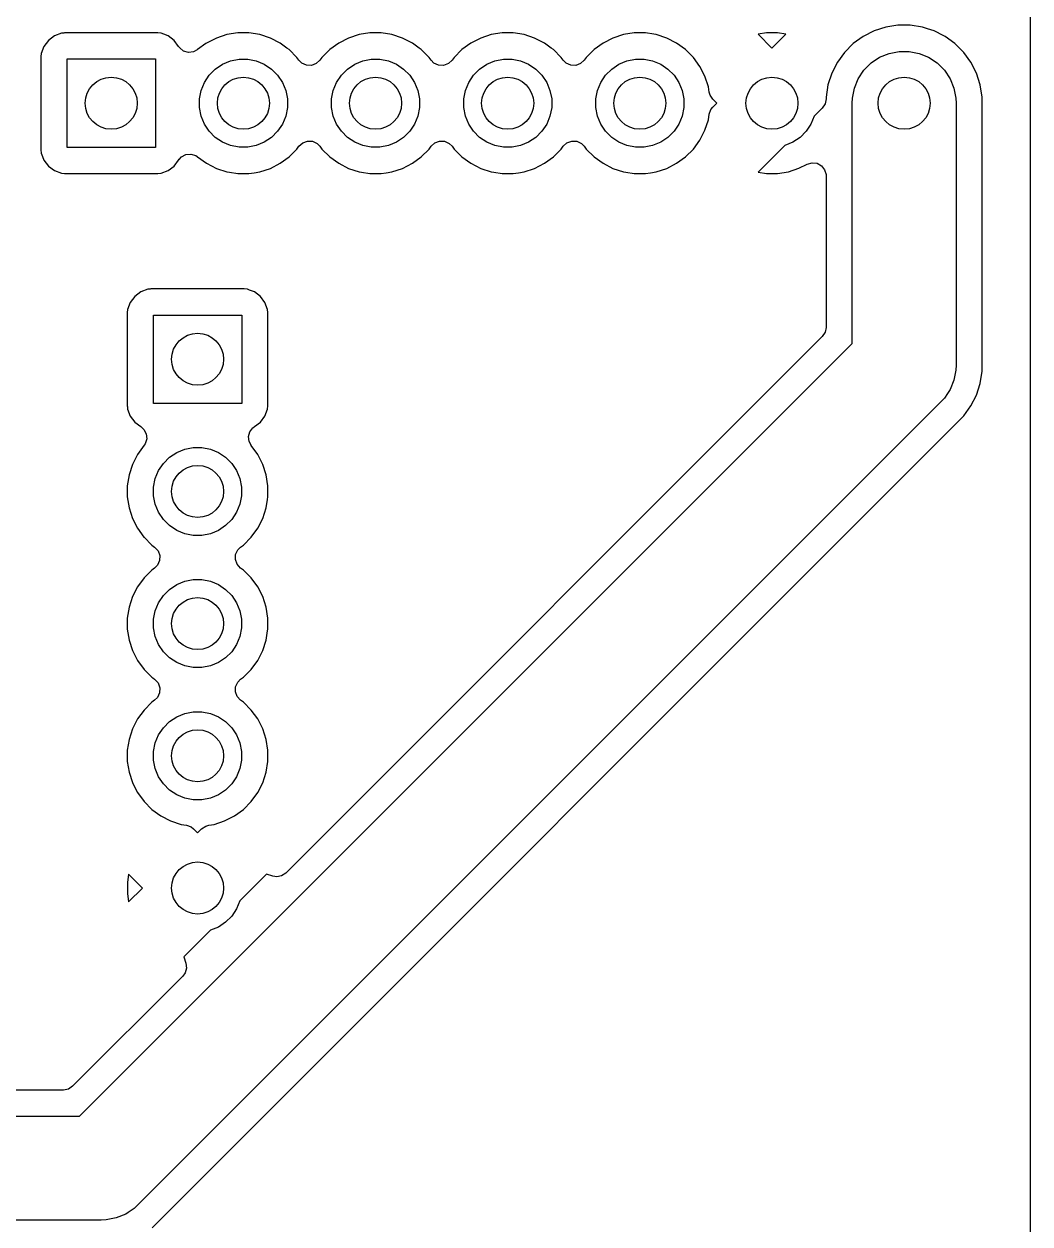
# Model space of a CAD drawing. Header units: millimetres. Extents: x 112.5 to 178.5, y -147 to -65.5.
# Drawn here: x 159.16 to 178.5, y -135.04 to -111.98 of the extents above; entities that cross this region are included whole.
import ezdxf

# ---------------------------------------------------------------- set-up
doc = ezdxf.new("R2010")
doc.units = ezdxf.units.MM
doc.layers.add('B.Cu', color=153, linetype='CONTINUOUS', true_color=0x4d7fc4)

msp = doc.modelspace()

# ---------------------------------------------------------------- linework, layer by layer
at = {"layer": 'B.Cu', "linetype": 'CONTINUOUS'}
for p, q in [((178.4995, -65.7495), (178.4995, -146.7505)), ((175.728635, -112.036446), (175.504012, -112.10943)), ((175.961896, -111.999501), (175.728635, -112.036446)), ((175.961905, -111.9995), (175.961896, -111.999501)), ((175.961908, -111.9995), (175.961905, -111.9995)), ((176.198092, -111.9995), (175.961908, -111.9995)), ((176.198094, -111.9995), (176.198092, -111.9995)), ((176.198103, -111.999501), (176.198094, -111.9995)), ((176.431364, -112.036446), (176.198103, -111.999501)), ((176.431366, -112.036446), (176.431364, -112.036446)), ((176.431368, -112.036447), (176.431366, -112.036446)), ((176.531079, -112.068845), (176.431368, -112.036447)), ((159.632453, -112.292455), (159.546204, -112.407669)), ((159.632455, -112.292453), (159.632453, -112.292455)), ((159.74767, -112.206203), (159.632455, -112.292453)), ((159.882515, -112.155909), (159.74767, -112.206203)), ((159.882519, -112.155908), (159.882515, -112.155909)), ((159.929314, -112.150878), (159.882519, -112.155908)), ((159.942128, -112.149501), (159.929314, -112.150878)), ((159.94213, -112.1495), (159.942128, -112.149501)), ((159.942134, -112.1495), (159.94213, -112.1495)), ((161.737873, -112.1495), (159.942134, -112.1495)), ((161.797481, -112.155908), (161.737873, -112.1495)), ((161.848757, -112.175033), (161.797481, -112.155908)), ((161.932331, -112.206204), (161.848757, -112.175033)), ((162.047546, -112.292454), (161.932331, -112.206204)), ((162.133796, -112.407669), (162.047546, -112.292454)), ((162.861592, -112.248441), (162.672182, -112.34495)), ((163.063759, -112.182753), (162.861592, -112.248441)), ((163.273703, -112.1495), (163.063759, -112.182753)), ((163.273713, -112.1495), (163.273703, -112.1495)), ((163.486287, -112.1495), (163.273713, -112.1495)), ((163.486296, -112.1495), (163.486287, -112.1495)), ((163.69624, -112.182753), (163.486296, -112.1495)), ((163.898407, -112.248441), (163.69624, -112.182753)), ((163.898409, -112.248442), (163.898407, -112.248441)), ((163.898412, -112.248443), (163.898409, -112.248442)), ((164.087816, -112.344949), (163.898412, -112.248443)), ((165.401592, -112.248441), (165.212182, -112.34495)), ((165.603759, -112.182753), (165.401592, -112.248441)), ((165.813703, -112.1495), (165.603759, -112.182753)), ((165.813713, -112.1495), (165.813703, -112.1495)), ((166.026287, -112.1495), (165.813713, -112.1495)), ((166.026296, -112.1495), (166.026287, -112.1495)), ((166.23624, -112.182753), (166.026296, -112.1495)), ((166.438407, -112.248441), (166.23624, -112.182753)), ((166.438409, -112.248442), (166.438407, -112.248441)), ((166.438412, -112.248443), (166.438409, -112.248442)), ((166.627816, -112.344949), (166.438412, -112.248443)), ((167.941592, -112.248441), (167.752182, -112.34495)), ((168.143759, -112.182753), (167.941592, -112.248441)), ((168.353703, -112.1495), (168.143759, -112.182753)), ((168.353713, -112.1495), (168.353703, -112.1495)), ((168.566287, -112.1495), (168.353713, -112.1495)), ((168.566296, -112.1495), (168.566287, -112.1495)), ((168.77624, -112.182753), (168.566296, -112.1495)), ((168.978407, -112.248441), (168.77624, -112.182753)), ((168.978409, -112.248442), (168.978407, -112.248441)), ((168.978412, -112.248443), (168.978409, -112.248442)), ((169.167816, -112.344949), (168.978412, -112.248443)), ((170.481592, -112.248441), (170.292182, -112.34495)), ((170.683759, -112.182753), (170.481592, -112.248441)), ((170.893703, -112.1495), (170.683759, -112.182753)), ((170.893713, -112.1495), (170.893703, -112.1495)), ((171.106287, -112.1495), (170.893713, -112.1495)), ((171.106296, -112.1495), (171.106287, -112.1495)), ((171.2675, -112.175033), (171.106296, -112.1495)), ((171.31624, -112.182753), (171.2675, -112.175033)), ((171.518407, -112.248441), (171.31624, -112.182753)), ((171.518409, -112.248442), (171.518407, -112.248441)), ((171.518412, -112.248443), (171.518409, -112.248442)), ((171.707816, -112.344949), (171.518412, -112.248443)), ((173.433741, -112.150001), (173.275694, -112.175033)), ((173.275694, -112.175033), (173.54, -112.439339)), ((173.433757, -112.15), (173.433741, -112.150001)), ((173.646243, -112.15), (173.433757, -112.15)), ((173.54, -112.439339), (173.804305, -112.175034)), ((173.646255, -112.150001), (173.646243, -112.15)), ((173.804304, -112.175033), (173.646255, -112.150001)), ((173.804305, -112.175034), (173.804304, -112.175033)), ((175.293562, -112.216659), (175.102495, -112.355478)), ((175.504012, -112.10943), (175.293562, -112.216659)), ((176.655987, -112.10943), (176.531079, -112.068845)), ((176.655989, -112.109431), (176.655987, -112.10943)), ((176.655992, -112.109432), (176.655989, -112.109431)), ((176.845916, -112.206203), (176.655992, -112.109432)), ((176.866437, -112.216659), (176.845916, -112.206203)), ((177.057504, -112.355478), (176.866437, -112.216659)), ((159.546204, -112.407669), (159.495908, -112.542518)), ((162.133796, -112.40767), (162.133796, -112.407669)), ((162.144469, -112.421927), (162.133796, -112.40767)), ((162.14516, -112.421409), (162.144469, -112.421927)), ((162.155581, -112.436543), (162.14516, -112.421409)), ((162.231835, -112.496746), (162.155581, -112.436543)), ((162.325324, -112.523184), (162.231835, -112.496746)), ((162.421814, -112.511834), (162.325324, -112.523184)), ((162.49063, -112.473359), (162.421814, -112.511834)), ((162.492293, -112.475647), (162.49063, -112.473359)), ((162.500206, -112.469897), (162.492293, -112.475647)), ((162.500208, -112.469896), (162.500206, -112.469897)), ((162.657685, -112.355483), (162.500208, -112.469896)), ((162.672182, -112.34495), (162.657685, -112.355483)), ((164.217734, -112.439339), (164.087816, -112.344949)), ((164.259793, -112.469897), (164.217734, -112.439339)), ((164.410103, -112.620207), (164.259793, -112.469897)), ((165.040206, -112.469897), (164.889896, -112.620207)), ((165.212182, -112.34495), (165.040206, -112.469897)), ((166.757734, -112.439339), (166.627816, -112.344949)), ((166.799793, -112.469897), (166.757734, -112.439339)), ((166.950103, -112.620207), (166.799793, -112.469897)), ((167.580206, -112.469897), (167.429896, -112.620207)), ((167.752182, -112.34495), (167.580206, -112.469897)), ((169.297734, -112.439339), (169.167816, -112.344949)), ((169.339793, -112.469897), (169.297734, -112.439339)), ((169.490103, -112.620207), (169.339793, -112.469897)), ((170.120206, -112.469897), (169.969896, -112.620207)), ((170.292182, -112.34495), (170.120206, -112.469897)), ((171.879792, -112.469896), (171.707816, -112.344949)), ((172.030104, -112.620208), (171.879792, -112.469896)), ((174.935478, -112.522495), (174.796659, -112.713562)), ((175.102495, -112.355478), (174.935478, -112.522495)), ((175.789715, -112.54306), (175.981983, -112.504815)), ((175.981983, -112.504815), (176.178017, -112.504815)), ((176.178017, -112.504815), (176.370285, -112.54306)), ((177.057506, -112.35548), (177.057504, -112.355478)), ((177.05751, -112.355483), (177.057506, -112.35548)), ((177.224517, -112.52249), (177.05751, -112.355483)), ((177.224519, -112.522493), (177.224517, -112.52249)), ((177.224521, -112.522495), (177.224519, -112.522493)), ((177.36334, -112.713562), (177.224521, -112.522495)), ((159.495908, -112.542518), (159.4895, -112.602123)), ((159.4895, -112.602123), (159.4895, -114.397865)), ((159.99, -114.35), (159.99, -112.65)), ((159.99, -112.65), (161.69, -112.65)), ((161.69, -112.65), (161.69, -114.35)), ((162.840766, -112.842941), (162.979313, -112.750367)), ((162.979313, -112.750367), (163.133258, -112.686601)), ((163.133258, -112.686601), (163.296685, -112.654093)), ((163.296685, -112.654093), (163.463315, -112.654093)), ((163.463315, -112.654093), (163.626742, -112.686601)), ((163.626742, -112.686601), (163.780687, -112.750367)), ((163.780687, -112.750367), (163.919234, -112.842941)), ((164.448555, -112.673131), (164.410103, -112.620207)), ((164.503641, -112.728217), (164.448555, -112.673131)), ((164.591871, -112.768892), (164.503641, -112.728217)), ((164.780101, -112.73908), (164.688951, -112.772707)), ((164.851445, -112.673131), (164.780101, -112.73908)), ((164.889896, -112.620207), (164.851445, -112.673131)), ((165.380766, -112.842941), (165.519313, -112.750367)), ((165.519313, -112.750367), (165.673258, -112.686601)), ((165.673258, -112.686601), (165.836685, -112.654093)), ((165.836685, -112.654093), (166.003315, -112.654093)), ((166.003315, -112.654093), (166.166742, -112.686601)), ((166.166742, -112.686601), (166.320687, -112.750367)), ((166.320687, -112.750367), (166.459234, -112.842941)), ((166.988555, -112.673131), (166.950103, -112.620207)), ((167.043641, -112.728217), (166.988555, -112.673131)), ((167.131871, -112.768892), (167.043641, -112.728217)), ((167.320101, -112.73908), (167.228951, -112.772707)), ((167.391445, -112.673131), (167.320101, -112.73908)), ((167.429896, -112.620207), (167.391445, -112.673131)), ((167.920766, -112.842941), (168.059313, -112.750367)), ((168.059313, -112.750367), (168.213258, -112.686601)), ((168.213258, -112.686601), (168.376685, -112.654093)), ((168.376685, -112.654093), (168.543315, -112.654093)), ((168.543315, -112.654093), (168.706742, -112.686601)), ((168.706742, -112.686601), (168.860687, -112.750367)), ((168.860687, -112.750367), (168.999234, -112.842941)), ((169.528555, -112.673131), (169.490103, -112.620207)), ((169.583641, -112.728217), (169.528555, -112.673131)), ((169.671871, -112.768892), (169.583641, -112.728217)), ((169.860101, -112.73908), (169.768951, -112.772707)), ((169.931445, -112.673131), (169.860101, -112.73908)), ((169.969896, -112.620207), (169.931445, -112.673131)), ((170.460766, -112.842941), (170.599313, -112.750367)), ((170.599313, -112.750367), (170.753258, -112.686601)), ((170.753258, -112.686601), (170.916685, -112.654093)), ((170.916685, -112.654093), (171.083315, -112.654093)), ((171.083315, -112.654093), (171.246742, -112.686601)), ((171.246742, -112.686601), (171.400687, -112.750367)), ((171.400687, -112.750367), (171.539234, -112.842941)), ((172.155051, -112.792184), (172.030104, -112.620208)), ((174.796659, -112.713562), (174.68943, -112.924012)), ((175.30699, -112.865607), (175.445607, -112.72699)), ((175.445607, -112.72699), (175.608603, -112.618079)), ((175.608603, -112.618079), (175.789715, -112.54306)), ((176.370285, -112.54306), (176.551397, -112.618079)), ((176.551397, -112.618079), (176.714393, -112.72699)), ((176.714393, -112.72699), (176.85301, -112.865607)), ((177.363341, -112.713564), (177.36334, -112.713562)), ((177.363343, -112.713567), (177.363341, -112.713564)), ((177.470568, -112.924008), (177.363343, -112.713567)), ((162.630367, -113.099313), (162.722941, -112.960766)), ((162.722941, -112.960766), (162.840766, -112.842941)), ((163.919234, -112.842941), (164.037059, -112.960766)), ((164.037059, -112.960766), (164.129633, -113.099313)), ((164.688951, -112.772707), (164.591871, -112.768892)), ((165.170367, -113.099313), (165.262941, -112.960766)), ((165.262941, -112.960766), (165.380766, -112.842941)), ((166.459234, -112.842941), (166.577059, -112.960766)), ((166.577059, -112.960766), (166.669633, -113.099313)), ((167.228951, -112.772707), (167.131871, -112.768892)), ((167.710367, -113.099313), (167.802941, -112.960766)), ((167.802941, -112.960766), (167.920766, -112.842941)), ((168.999234, -112.842941), (169.117059, -112.960766)), ((169.117059, -112.960766), (169.209633, -113.099313)), ((169.768951, -112.772707), (169.671871, -112.768892)), ((170.250367, -113.099313), (170.342941, -112.960766)), ((170.342941, -112.960766), (170.460766, -112.842941)), ((171.539234, -112.842941), (171.657059, -112.960766)), ((171.657059, -112.960766), (171.749633, -113.099313)), ((172.251557, -112.981588), (172.155051, -112.792184)), ((172.317246, -113.183757), (172.251557, -112.981588)), ((174.68943, -112.924012), (174.616446, -113.148635)), ((175.198079, -113.028603), (175.30699, -112.865607)), ((176.85301, -112.865607), (176.961921, -113.028603)), ((177.543553, -113.148632), (177.470568, -112.924008)), ((162.566601, -113.253258), (162.630367, -113.099313)), ((164.129633, -113.099313), (164.193399, -113.253258)), ((165.106601, -113.253258), (165.170367, -113.099313)), ((166.669633, -113.099313), (166.733399, -113.253258)), ((167.646601, -113.253258), (167.710367, -113.099313)), ((169.209633, -113.099313), (169.273399, -113.253258)), ((170.186601, -113.253258), (170.250367, -113.099313)), ((171.749633, -113.099313), (171.813399, -113.253258)), ((172.3336, -113.287014), (172.317246, -113.183757)), ((174.616446, -113.148635), (174.579501, -113.381896)), ((175.084815, -113.401983), (175.12306, -113.209715)), ((175.12306, -113.209715), (175.198079, -113.028603)), ((176.961921, -113.028603), (177.03694, -113.209715)), ((177.03694, -113.209715), (177.075185, -113.401983)), ((177.5805, -113.381908), (177.543553, -113.148632)), ((162.534093, -113.416685), (162.566601, -113.253258)), ((162.534093, -113.583315), (162.534093, -113.416685)), ((164.193399, -113.253258), (164.225907, -113.416685)), ((164.225907, -113.416685), (164.225907, -113.583315)), ((165.074093, -113.416685), (165.106601, -113.253258)), ((165.074093, -113.583315), (165.074093, -113.416685)), ((166.733399, -113.253258), (166.765907, -113.416685)), ((166.765907, -113.416685), (166.765907, -113.583315)), ((167.614093, -113.416685), (167.646601, -113.253258)), ((167.614093, -113.583315), (167.614093, -113.416685)), ((169.273399, -113.253258), (169.305907, -113.416685)), ((169.305907, -113.416685), (169.305907, -113.583315)), ((170.154093, -113.416685), (170.186601, -113.253258)), ((170.154093, -113.583315), (170.154093, -113.416685)), ((171.813399, -113.253258), (171.845907, -113.416685)), ((171.845907, -113.416685), (171.845907, -113.583315)), ((172.349486, -113.343341), (172.3336, -113.287014)), ((172.403462, -113.424123), (172.349486, -113.343341)), ((172.413513, -113.434174), (172.403462, -113.424123)), ((172.479339, -113.5), (172.413513, -113.434174)), ((174.5795, -113.41802), (174.560546, -113.513308)), ((174.579501, -113.381896), (174.5795, -113.381912)), ((174.5795, -113.381912), (174.5795, -113.41802)), ((175.08, -113.5), (175.084815, -113.401983)), ((177.075185, -113.401983), (177.08, -113.5)), ((177.5805, -116.881908), (177.5805, -113.381908)), ((162.566601, -113.746742), (162.534093, -113.583315)), ((164.225907, -113.583315), (164.193399, -113.746742)), ((165.106601, -113.746742), (165.074093, -113.583315)), ((166.765907, -113.583315), (166.733399, -113.746742)), ((167.646601, -113.746742), (167.614093, -113.583315)), ((169.305907, -113.583315), (169.273399, -113.746742)), ((170.186601, -113.746742), (170.154093, -113.583315)), ((171.845907, -113.583315), (171.813399, -113.746742)), ((172.3336, -113.712988), (172.367225, -113.621843)), ((172.367225, -113.621843), (172.403465, -113.575873)), ((172.403465, -113.575873), (172.479339, -113.5)), ((174.50657, -113.59409), (174.353032, -113.747627)), ((174.560546, -113.513308), (174.50657, -113.59409)), ((175.08, -117), (175.08, -113.5)), ((177.08, -113.5), (177.08, -117)), ((162.630367, -113.900687), (162.566601, -113.746742)), ((162.722941, -114.039234), (162.630367, -113.900687)), ((164.129633, -113.900687), (164.037059, -114.039234)), ((164.193399, -113.746742), (164.129633, -113.900687)), ((165.170367, -113.900687), (165.106601, -113.746742)), ((165.262941, -114.039234), (165.170367, -113.900687)), ((166.669633, -113.900687), (166.577059, -114.039234)), ((166.733399, -113.746742), (166.669633, -113.900687)), ((167.710367, -113.900687), (167.646601, -113.746742)), ((167.802941, -114.039234), (167.710367, -113.900687)), ((169.209633, -113.900687), (169.117059, -114.039234)), ((169.273399, -113.746742), (169.209633, -113.900687)), ((170.250367, -113.900687), (170.186601, -113.746742)), ((170.342941, -114.039234), (170.250367, -113.900687)), ((171.749633, -113.900687), (171.657059, -114.039234)), ((171.813399, -113.746742), (171.749633, -113.900687)), ((172.251557, -114.018412), (172.317246, -113.816243)), ((172.317246, -113.816243), (172.3336, -113.712988)), ((174.289633, -113.900687), (174.197059, -114.039234)), ((174.353032, -113.747627), (174.289633, -113.900687)), ((162.840766, -114.157059), (162.722941, -114.039234)), ((164.037059, -114.039234), (163.919234, -114.157059)), ((165.380766, -114.157059), (165.262941, -114.039234)), ((166.577059, -114.039234), (166.459234, -114.157059)), ((167.920766, -114.157059), (167.802941, -114.039234)), ((169.117059, -114.039234), (168.999234, -114.157059)), ((170.460766, -114.157059), (170.342941, -114.039234)), ((171.657059, -114.039234), (171.539234, -114.157059)), ((172.155051, -114.207816), (172.251557, -114.018412)), ((174.197059, -114.039234), (174.079234, -114.157059)), ((161.69, -114.35), (159.99, -114.35)), ((162.979313, -114.249633), (162.840766, -114.157059)), ((163.133258, -114.313399), (162.979313, -114.249633)), ((163.296685, -114.345907), (163.133258, -114.313399)), ((163.463315, -114.345907), (163.296685, -114.345907)), ((163.626742, -114.313399), (163.463315, -114.345907)), ((163.780687, -114.249633), (163.626742, -114.313399)), ((163.919234, -114.157059), (163.780687, -114.249633)), ((164.410104, -114.379792), (164.448555, -114.326867)), ((164.448555, -114.326867), (164.519897, -114.26092)), ((164.519897, -114.26092), (164.611047, -114.227293)), ((164.611047, -114.227293), (164.708127, -114.231107)), ((164.708127, -114.231107), (164.796358, -114.271781)), ((164.796358, -114.271781), (164.851444, -114.326867)), ((164.851444, -114.326867), (164.889896, -114.379792)), ((165.519313, -114.249633), (165.380766, -114.157059)), ((165.673258, -114.313399), (165.519313, -114.249633)), ((165.836685, -114.345907), (165.673258, -114.313399)), ((166.003315, -114.345907), (165.836685, -114.345907)), ((166.166742, -114.313399), (166.003315, -114.345907)), ((166.320687, -114.249633), (166.166742, -114.313399)), ((166.459234, -114.157059), (166.320687, -114.249633)), ((166.950104, -114.379792), (166.988555, -114.326867)), ((166.988555, -114.326867), (167.059897, -114.26092)), ((167.059897, -114.26092), (167.151047, -114.227293)), ((167.151047, -114.227293), (167.248127, -114.231107)), ((167.248127, -114.231107), (167.336358, -114.271781)), ((167.336358, -114.271781), (167.391444, -114.326867)), ((167.391444, -114.326867), (167.429896, -114.379792)), ((168.059313, -114.249633), (167.920766, -114.157059)), ((168.213258, -114.313399), (168.059313, -114.249633)), ((168.376685, -114.345907), (168.213258, -114.313399)), ((168.543315, -114.345907), (168.376685, -114.345907)), ((168.706742, -114.313399), (168.543315, -114.345907)), ((168.860687, -114.249633), (168.706742, -114.313399)), ((168.999234, -114.157059), (168.860687, -114.249633)), ((169.490104, -114.379792), (169.528555, -114.326867)), ((169.528555, -114.326867), (169.599897, -114.26092)), ((169.599897, -114.26092), (169.691047, -114.227293)), ((169.691047, -114.227293), (169.788127, -114.231107)), ((169.788127, -114.231107), (169.876358, -114.271781)), ((169.876358, -114.271781), (169.931444, -114.326867)), ((169.931444, -114.326867), (169.969896, -114.379792)), ((170.599313, -114.249633), (170.460766, -114.157059)), ((170.753258, -114.313399), (170.599313, -114.249633)), ((170.916685, -114.345907), (170.753258, -114.313399)), ((171.083315, -114.345907), (170.916685, -114.345907)), ((171.246742, -114.313399), (171.083315, -114.345907)), ((171.400687, -114.249633), (171.246742, -114.313399)), ((171.539234, -114.157059), (171.400687, -114.249633)), ((172.030104, -114.379792), (172.155051, -114.207816)), ((173.787626, -114.313032), (173.275694, -114.824965)), ((173.940687, -114.249633), (173.787626, -114.313032)), ((174.079234, -114.157059), (173.940687, -114.249633)), ((159.4895, -114.397865), (159.489501, -114.397869)), ((159.489501, -114.397869), (159.495908, -114.45748)), ((159.495908, -114.45748), (159.495909, -114.457484)), ((159.495909, -114.457484), (159.52085, -114.524353)), ((159.52085, -114.524353), (159.546204, -114.592331)), ((159.546204, -114.592331), (159.632454, -114.707546)), ((162.047546, -114.707546), (162.133796, -114.592331)), ((162.133796, -114.592329), (162.144469, -114.578073)), ((162.133796, -114.592331), (162.133796, -114.592329)), ((162.144469, -114.578073), (162.147616, -114.580429)), ((162.147616, -114.580429), (162.188789, -114.531159)), ((162.188789, -114.531159), (162.274875, -114.486123)), ((162.274875, -114.486123), (162.371643, -114.477458)), ((162.371643, -114.477458), (162.46436, -114.506485)), ((162.46436, -114.506485), (162.491626, -114.52527)), ((162.491626, -114.52527), (162.492293, -114.524353)), ((162.492293, -114.524353), (162.500206, -114.530102)), ((162.500206, -114.530102), (162.500208, -114.530104)), ((162.500208, -114.530104), (162.672184, -114.655051)), ((164.087816, -114.655051), (164.259792, -114.530104)), ((164.259792, -114.530104), (164.410104, -114.379792)), ((164.889896, -114.379792), (165.040208, -114.530104)), ((165.040208, -114.530104), (165.212184, -114.655051)), ((166.627816, -114.655051), (166.799792, -114.530104)), ((166.799792, -114.530104), (166.950104, -114.379792)), ((167.429896, -114.379792), (167.580208, -114.530104)), ((167.580208, -114.530104), (167.752184, -114.655051)), ((169.167816, -114.655051), (169.339792, -114.530104)), ((169.339792, -114.530104), (169.490104, -114.379792)), ((169.969896, -114.379792), (170.120208, -114.530104)), ((170.120208, -114.530104), (170.292184, -114.655051)), ((171.707816, -114.655051), (171.879792, -114.530104)), ((171.879792, -114.530104), (172.030104, -114.379792)), ((159.632454, -114.707546), (159.747669, -114.793796)), ((159.747669, -114.793796), (159.882517, -114.844091)), ((161.797483, -114.844091), (161.932331, -114.793796)), ((161.932331, -114.793796), (162.047546, -114.707546)), ((162.672184, -114.655051), (162.861588, -114.751557)), ((162.861588, -114.751557), (163.063757, -114.817246)), ((163.063757, -114.817246), (163.112493, -114.824965)), ((163.112493, -114.824965), (163.273703, -114.850499)), ((163.585476, -114.834789), (163.696243, -114.817246)), ((163.696243, -114.817246), (163.898412, -114.751557)), ((163.898412, -114.751557), (164.087816, -114.655051)), ((165.212184, -114.655051), (165.401588, -114.751557)), ((165.401588, -114.751557), (165.603757, -114.817246)), ((165.603757, -114.817246), (165.652493, -114.824965)), ((165.652493, -114.824965), (165.813703, -114.850499)), ((166.125476, -114.834789), (166.236243, -114.817246)), ((166.236243, -114.817246), (166.438412, -114.751557)), ((166.438412, -114.751557), (166.627816, -114.655051)), ((167.752184, -114.655051), (167.941588, -114.751557)), ((167.941588, -114.751557), (168.143757, -114.817246)), ((168.143757, -114.817246), (168.192493, -114.824965)), ((168.192493, -114.824965), (168.353703, -114.850499)), ((168.665476, -114.834789), (168.776243, -114.817246)), ((168.776243, -114.817246), (168.978412, -114.751557)), ((168.978412, -114.751557), (169.167816, -114.655051)), ((170.292184, -114.655051), (170.481588, -114.751557)), ((170.481588, -114.751557), (170.683757, -114.817246)), ((170.683757, -114.817246), (170.732493, -114.824965)), ((170.732493, -114.824965), (170.893703, -114.850499)), ((171.205476, -114.834789), (171.316243, -114.817246)), ((171.316243, -114.817246), (171.518412, -114.751557)), ((171.518412, -114.751557), (171.707816, -114.655051)), ((173.275694, -114.824965), (173.433745, -114.849999)), ((173.646256, -114.849999), (173.856123, -114.816758)), ((173.856123, -114.816758), (174.058215, -114.751095)), ((174.058215, -114.751095), (174.058224, -114.751091)), ((174.058224, -114.751091), (174.217456, -114.669959)), ((174.217456, -114.669959), (174.310963, -114.643587)), ((174.310963, -114.643587), (174.407444, -114.655006)), ((174.407444, -114.655006), (174.492212, -114.702477)), ((174.492212, -114.702477), (174.55236, -114.778775)), ((174.55236, -114.778775), (174.578732, -114.872282)), ((159.882517, -114.844091), (159.942127, -114.8505)), ((159.942127, -114.8505), (161.737872, -114.850499)), ((161.737872, -114.850499), (161.797483, -114.844091)), ((163.273703, -114.850499), (163.27371, -114.850499)), ((163.27371, -114.850499), (163.273713, -114.8505)), ((163.273713, -114.8505), (163.273716, -114.8505)), ((163.273716, -114.8505), (163.486284, -114.8505)), ((163.486284, -114.8505), (163.486287, -114.8505)), ((163.486287, -114.8505), (163.48629, -114.850499)), ((163.48629, -114.850499), (163.486296, -114.850499)), ((163.486296, -114.850499), (163.585476, -114.834789)), ((165.813703, -114.850499), (165.81371, -114.850499)), ((165.81371, -114.850499), (165.813713, -114.8505)), ((165.813713, -114.8505), (165.813716, -114.8505)), ((165.813716, -114.8505), (166.026284, -114.8505)), ((166.026284, -114.8505), (166.026287, -114.8505)), ((166.026287, -114.8505), (166.02629, -114.850499)), ((166.02629, -114.850499), (166.026296, -114.850499)), ((166.026296, -114.850499), (166.125476, -114.834789)), ((168.353703, -114.850499), (168.35371, -114.850499)), ((168.35371, -114.850499), (168.353713, -114.8505)), ((168.353713, -114.8505), (168.353716, -114.8505)), ((168.353716, -114.8505), (168.566284, -114.8505)), ((168.566284, -114.8505), (168.566287, -114.8505)), ((168.566287, -114.8505), (168.56629, -114.850499)), ((168.56629, -114.850499), (168.566296, -114.850499)), ((168.566296, -114.850499), (168.665476, -114.834789)), ((170.893703, -114.850499), (170.89371, -114.850499)), ((170.89371, -114.850499), (170.893713, -114.8505)), ((170.893713, -114.8505), (170.893716, -114.8505)), ((170.893716, -114.8505), (171.106284, -114.8505)), ((171.106284, -114.8505), (171.106287, -114.8505)), ((171.106287, -114.8505), (171.10629, -114.850499)), ((171.10629, -114.850499), (171.106296, -114.850499)), ((171.106296, -114.850499), (171.205476, -114.834789)), ((173.433745, -114.849999), (173.433756, -114.85)), ((173.433756, -114.85), (173.646244, -114.85)), ((173.646244, -114.85), (173.646256, -114.849999)), ((174.578732, -114.872282), (174.5795, -114.891819)), ((174.5795, -114.891819), (174.5795, -117.806603)), ((177.5805, -118.413178), (177.5805, -116.881908)), ((161.40767, -117.126203), (161.292455, -117.212453)), ((161.542515, -117.075909), (161.40767, -117.126203)), ((161.542519, -117.075908), (161.542515, -117.075909)), ((161.589314, -117.070878), (161.542519, -117.075908)), ((161.602128, -117.069501), (161.589314, -117.070878)), ((161.60213, -117.0695), (161.602128, -117.069501)), ((161.602134, -117.0695), (161.60213, -117.0695)), ((163.397873, -117.0695), (161.602134, -117.0695)), ((163.457481, -117.075908), (163.397873, -117.0695)), ((163.495539, -117.090103), (163.457481, -117.075908)), ((163.592331, -117.126204), (163.495539, -117.090103)), ((163.707546, -117.212454), (163.592331, -117.126204)), ((175.08, -118.117056), (175.08, -117)), ((177.08, -117), (177.08, -118.53127)), ((161.206204, -117.327669), (161.155908, -117.462518)), ((161.292453, -117.212455), (161.206204, -117.327669)), ((161.292455, -117.212453), (161.292453, -117.212455)), ((163.793796, -117.327669), (163.707546, -117.212454)), ((163.844091, -117.462517), (163.793796, -117.327669)), ((161.155908, -117.462518), (161.1495, -117.522123)), ((161.1495, -117.522123), (161.1495, -119.317865)), ((161.65, -119.27), (161.65, -117.57)), ((161.65, -117.57), (163.35, -117.57)), ((163.35, -117.57), (163.35, -119.27)), ((163.850499, -117.522128), (163.844091, -117.462517)), ((163.8505, -119.317873), (163.850499, -117.522128)), ((174.5795, -117.806603), (174.560546, -117.901891)), ((174.50657, -117.982673), (164.195958, -128.293284)), ((174.560546, -117.901891), (174.50657, -117.982673)), ((160.233056, -132.964), (175.08, -118.117056)), ((177.5805, -118.649362), (177.5805, -118.413178)), ((177.075185, -118.629287), (177.03694, -118.821555)), ((177.08, -118.53127), (177.075185, -118.629287)), ((177.543553, -118.882638), (177.5805, -118.649362)), ((177.03694, -118.821555), (176.961921, -119.002667)), ((177.470568, -119.107262), (177.543553, -118.882638)), ((176.85301, -119.165664), (176.787107, -119.238377)), ((176.912983, -119.075907), (176.85301, -119.165664)), ((176.961921, -119.002667), (176.912983, -119.075907)), ((177.363343, -119.317704), (177.470568, -119.107262)), ((161.1495, -119.317865), (161.1495, -119.317868)), ((161.1495, -119.317868), (161.149501, -119.317872)), ((161.149501, -119.317872), (161.151567, -119.337093)), ((161.151567, -119.337093), (161.155908, -119.37748)), ((161.155908, -119.37748), (161.155909, -119.377484)), ((161.155909, -119.377484), (161.206203, -119.512329)), ((176.787107, -119.238377), (161.354377, -134.671107)), ((163.35, -119.27), (161.65, -119.27)), ((163.793796, -119.512331), (163.844091, -119.377483)), ((163.844091, -119.377483), (163.8505, -119.317873)), ((177.224517, -119.50878), (177.363343, -119.317704)), ((161.206203, -119.512329), (161.206204, -119.512331)), ((161.206204, -119.512331), (161.292454, -119.627546)), ((161.292454, -119.627546), (161.407669, -119.713796)), ((161.62478, -135.108517), (177.224517, -119.50878)), ((163.592331, -119.713796), (163.707546, -119.627546)), ((163.707546, -119.627546), (163.793796, -119.512331)), ((161.407669, -119.713796), (161.40767, -119.713796)), ((161.40767, -119.713796), (161.421927, -119.724469)), ((161.421927, -119.724469), (161.419572, -119.727614)), ((161.419572, -119.727614), (161.468869, -119.768825)), ((161.468869, -119.768825), (161.513889, -119.854919)), ((161.513889, -119.854919), (161.522536, -119.951689)), ((163.476802, -119.905484), (163.50318, -119.811979)), ((163.50318, -119.811979), (163.563334, -119.735685)), ((163.563334, -119.735685), (163.578597, -119.725169)), ((163.578073, -119.724469), (163.592329, -119.713796)), ((163.578597, -119.725169), (163.578073, -119.724469)), ((163.592329, -119.713796), (163.592331, -119.713796)), ((161.475647, -120.072293), (161.34495, -120.252182)), ((161.493492, -120.044401), (161.474739, -120.071633)), ((161.474739, -120.071633), (161.475647, -120.072293)), ((161.522536, -119.951689), (161.493492, -120.044401)), ((162.253258, -120.146601), (162.416685, -120.114093)), ((162.416685, -120.114093), (162.583315, -120.114093)), ((162.583315, -120.114093), (162.746742, -120.146601)), ((163.488214, -120.001966), (163.476802, -119.905484)), ((163.526655, -120.07062), (163.488214, -120.001966)), ((163.524353, -120.072293), (163.526655, -120.07062)), ((163.530102, -120.080206), (163.524353, -120.072293)), ((163.530104, -120.080208), (163.530102, -120.080206)), ((163.655051, -120.252184), (163.530104, -120.080208)), ((161.34495, -120.252182), (161.248441, -120.441592)), ((161.842941, -120.420766), (161.960766, -120.302941)), ((161.960766, -120.302941), (162.099313, -120.210367)), ((162.099313, -120.210367), (162.253258, -120.146601)), ((162.746742, -120.146601), (162.900687, -120.210367)), ((162.900687, -120.210367), (163.039234, -120.302941)), ((163.039234, -120.302941), (163.157059, -120.420766)), ((163.751557, -120.441588), (163.655051, -120.252184)), ((161.248441, -120.441592), (161.182753, -120.643759)), ((161.686601, -120.713258), (161.750367, -120.559313)), ((161.750367, -120.559313), (161.842941, -120.420766)), ((163.157059, -120.420766), (163.249633, -120.559313)), ((163.249633, -120.559313), (163.313399, -120.713258)), ((163.817246, -120.643757), (163.751557, -120.441588)), ((161.182753, -120.643759), (161.1495, -120.853703)), ((161.654093, -120.876685), (161.686601, -120.713258)), ((163.313399, -120.713258), (163.345907, -120.876685)), ((163.817246, -120.643759), (163.817246, -120.643757)), ((163.850499, -120.853703), (163.817246, -120.643759)), ((161.1495, -120.853703), (161.1495, -121.066296)), ((161.654093, -121.043315), (161.654093, -120.876685)), ((161.686601, -121.206742), (161.654093, -121.043315)), ((163.345907, -121.043315), (163.313399, -121.206742)), ((163.345907, -120.876685), (163.345907, -121.043315)), ((163.8505, -120.853715), (163.850499, -120.853703)), ((163.8505, -121.066284), (163.8505, -120.853715)), ((161.1495, -121.066296), (161.182753, -121.27624)), ((161.182753, -121.27624), (161.248249, -121.477817)), ((161.750367, -121.360687), (161.686601, -121.206742)), ((163.313399, -121.206742), (163.249633, -121.360687)), ((163.751557, -121.478412), (163.817246, -121.276243)), ((163.817246, -121.276243), (163.842459, -121.117056)), ((163.842459, -121.117056), (163.850499, -121.066296)), ((163.850499, -121.066296), (163.8505, -121.066284)), ((161.248249, -121.477817), (161.248443, -121.478412)), ((161.248443, -121.478412), (161.344949, -121.667816)), ((161.842941, -121.499234), (161.750367, -121.360687)), ((161.960766, -121.617059), (161.842941, -121.499234)), ((163.157059, -121.499234), (163.039234, -121.617059)), ((163.249633, -121.360687), (163.157059, -121.499234)), ((163.655051, -121.667816), (163.751557, -121.478412)), ((161.344949, -121.667816), (161.468998, -121.838555)), ((162.099313, -121.709633), (161.960766, -121.617059)), ((162.253258, -121.773399), (162.099313, -121.709633)), ((162.900687, -121.709633), (162.746742, -121.773399)), ((163.039234, -121.617059), (162.900687, -121.709633)), ((163.530104, -121.839792), (163.655051, -121.667816)), ((161.468998, -121.838555), (161.469897, -121.839793)), ((161.469897, -121.839793), (161.620207, -121.990103)), ((162.416685, -121.805907), (162.253258, -121.773399)), ((162.583315, -121.805907), (162.416685, -121.805907)), ((162.746742, -121.773399), (162.583315, -121.805907)), ((163.379792, -121.990104), (163.530104, -121.839792)), ((161.620207, -121.990103), (161.673131, -122.028555)), ((161.673131, -122.028555), (161.73908, -122.099899)), ((161.73908, -122.099899), (161.772707, -122.191049)), ((161.772707, -122.191049), (161.768892, -122.288129)), ((163.227293, -122.268953), (163.231107, -122.171873)), ((163.231107, -122.171873), (163.271781, -122.083642)), ((163.271781, -122.083642), (163.326867, -122.028555)), ((163.326867, -122.028555), (163.379792, -121.990104)), ((161.673131, -122.431445), (161.620207, -122.469896)), ((161.728217, -122.376359), (161.673131, -122.431445)), ((161.768892, -122.288129), (161.728217, -122.376359)), ((163.26092, -122.360103), (163.227293, -122.268953)), ((163.326867, -122.431444), (163.26092, -122.360103)), ((163.379792, -122.469896), (163.326867, -122.431444)), ((161.469897, -122.620206), (161.34495, -122.792182)), ((161.620207, -122.469896), (161.469897, -122.620206)), ((162.253258, -122.686601), (162.416685, -122.654093)), ((162.416685, -122.654093), (162.583315, -122.654093)), ((162.583315, -122.654093), (162.746742, -122.686601)), ((163.530104, -122.620208), (163.379792, -122.469896)), ((163.655051, -122.792184), (163.530104, -122.620208)), ((161.34495, -122.792182), (161.248441, -122.981592)), ((161.842941, -122.960766), (161.960766, -122.842941)), ((161.960766, -122.842941), (162.099313, -122.750367)), ((162.099313, -122.750367), (162.253258, -122.686601)), ((162.746742, -122.686601), (162.900687, -122.750367)), ((162.900687, -122.750367), (163.039234, -122.842941)), ((163.039234, -122.842941), (163.157059, -122.960766)), ((163.751557, -122.981588), (163.655051, -122.792184)), ((161.248441, -122.981592), (161.182753, -123.183759)), ((161.686601, -123.253258), (161.750367, -123.099313)), ((161.750367, -123.099313), (161.842941, -122.960766)), ((163.157059, -122.960766), (163.249633, -123.099313)), ((163.249633, -123.099313), (163.313399, -123.253258)), ((163.817246, -123.183757), (163.751557, -122.981588)), ((161.182753, -123.183759), (161.1495, -123.393703)), ((161.654093, -123.416685), (161.686601, -123.253258)), ((163.313399, -123.253258), (163.345907, -123.416685)), ((163.817246, -123.183759), (163.817246, -123.183757)), ((163.850499, -123.393703), (163.817246, -123.183759)), ((161.1495, -123.393703), (161.1495, -123.606296)), ((161.654093, -123.583315), (161.654093, -123.416685)), ((161.686601, -123.746742), (161.654093, -123.583315)), ((163.345907, -123.583315), (163.313399, -123.746742)), ((163.345907, -123.416685), (163.345907, -123.583315)), ((163.8505, -123.393715), (163.850499, -123.393703)), ((163.8505, -123.606284), (163.8505, -123.393715)), ((161.1495, -123.606296), (161.182753, -123.81624)), ((161.182753, -123.81624), (161.248249, -124.017817)), ((161.750367, -123.900687), (161.686601, -123.746742)), ((163.313399, -123.746742), (163.249633, -123.900687)), ((163.751557, -124.018412), (163.817246, -123.816243)), ((163.817246, -123.816243), (163.844931, -123.64145)), ((163.844931, -123.64145), (163.850499, -123.606296)), ((163.850499, -123.606296), (163.8505, -123.606284)), ((161.248249, -124.017817), (161.248443, -124.018412)), ((161.248443, -124.018412), (161.344949, -124.207816)), ((161.842941, -124.039234), (161.750367, -123.900687)), ((161.960766, -124.157059), (161.842941, -124.039234)), ((163.157059, -124.039234), (163.039234, -124.157059)), ((163.249633, -123.900687), (163.157059, -124.039234)), ((163.655051, -124.207816), (163.751557, -124.018412)), ((161.344949, -124.207816), (161.469896, -124.379792)), ((162.099313, -124.249633), (161.960766, -124.157059)), ((162.253258, -124.313399), (162.099313, -124.249633)), ((162.900687, -124.249633), (162.746742, -124.313399)), ((163.039234, -124.157059), (162.900687, -124.249633)), ((163.530104, -124.379792), (163.655051, -124.207816)), ((161.469896, -124.379792), (161.620208, -124.530104)), ((162.416685, -124.345907), (162.253258, -124.313399)), ((162.583315, -124.345907), (162.416685, -124.345907)), ((162.746742, -124.313399), (162.583315, -124.345907)), ((163.379792, -124.530104), (163.530104, -124.379792)), ((161.620208, -124.530104), (161.637114, -124.542387)), ((161.637114, -124.542387), (161.673131, -124.568555)), ((161.673131, -124.568555), (161.73908, -124.639899)), ((161.73908, -124.639899), (161.772707, -124.731049)), ((161.772707, -124.731049), (161.768892, -124.828129)), ((163.227293, -124.808953), (163.231107, -124.711873)), ((163.231107, -124.711873), (163.271781, -124.623642)), ((163.271781, -124.623642), (163.326867, -124.568555)), ((163.326867, -124.568555), (163.379792, -124.530104)), ((161.673131, -124.971445), (161.620207, -125.009896)), ((161.728217, -124.916359), (161.673131, -124.971445)), ((161.768892, -124.828129), (161.728217, -124.916359)), ((163.26092, -124.900103), (163.227293, -124.808953)), ((163.326867, -124.971444), (163.26092, -124.900103)), ((163.379792, -125.009896), (163.326867, -124.971444)), ((161.469897, -125.160206), (161.34495, -125.332182)), ((161.620207, -125.009896), (161.469897, -125.160206)), ((162.253258, -125.226601), (162.416685, -125.194093)), ((162.416685, -125.194093), (162.583315, -125.194093)), ((162.583315, -125.194093), (162.746742, -125.226601)), ((163.530104, -125.160208), (163.379792, -125.009896)), ((163.655051, -125.332184), (163.530104, -125.160208)), ((161.34495, -125.332182), (161.248441, -125.521592)), ((161.842941, -125.500766), (161.960766, -125.382941)), ((161.960766, -125.382941), (162.099313, -125.290367)), ((162.099313, -125.290367), (162.253258, -125.226601)), ((162.746742, -125.226601), (162.900687, -125.290367)), ((162.900687, -125.290367), (163.039234, -125.382941)), ((163.039234, -125.382941), (163.157059, -125.500766)), ((163.751557, -125.521588), (163.655051, -125.332184)), ((161.248441, -125.521592), (161.182753, -125.723759)), ((161.686601, -125.793258), (161.750367, -125.639313)), ((161.750367, -125.639313), (161.842941, -125.500766)), ((163.157059, -125.500766), (163.249633, -125.639313)), ((163.249633, -125.639313), (163.313399, -125.793258)), ((163.817246, -125.723757), (163.751557, -125.521588)), ((161.182753, -125.723759), (161.1495, -125.933703)), ((161.654093, -125.956685), (161.686601, -125.793258)), ((163.313399, -125.793258), (163.345907, -125.956685)), ((163.817246, -125.723759), (163.817246, -125.723757)), ((163.850499, -125.933703), (163.817246, -125.723759)), ((161.1495, -125.933703), (161.1495, -126.146296)), ((161.654093, -126.123315), (161.654093, -125.956685)), ((161.686601, -126.286742), (161.654093, -126.123315)), ((163.345907, -126.123315), (163.313399, -126.286742)), ((163.345907, -125.956685), (163.345907, -126.123315)), ((163.850499, -125.93371), (163.850499, -125.933703)), ((163.8505, -125.933713), (163.850499, -125.93371)), ((163.8505, -126.146287), (163.8505, -125.933713)), ((161.1495, -126.146296), (161.182753, -126.35624)), ((161.182753, -126.35624), (161.245709, -126.55)), ((161.750367, -126.440687), (161.686601, -126.286742)), ((163.313399, -126.286742), (163.249633, -126.440687)), ((163.751557, -126.558412), (163.817246, -126.356243)), ((163.817246, -126.356243), (163.8505, -126.146287)), ((161.245709, -126.55), (161.248443, -126.558412)), ((161.248443, -126.558412), (161.344949, -126.747816)), ((161.842941, -126.579234), (161.750367, -126.440687)), ((161.960766, -126.697059), (161.842941, -126.579234)), ((163.157059, -126.579234), (163.039234, -126.697059)), ((163.249633, -126.440687), (163.157059, -126.579234)), ((163.655051, -126.747816), (163.751557, -126.558412)), ((161.344949, -126.747816), (161.469896, -126.919792)), ((162.099313, -126.789633), (161.960766, -126.697059)), ((162.253258, -126.853399), (162.099313, -126.789633)), ((162.900687, -126.789633), (162.746742, -126.853399)), ((163.039234, -126.697059), (162.900687, -126.789633)), ((163.530104, -126.919792), (163.655051, -126.747816)), ((161.469896, -126.919792), (161.620208, -127.070104)), ((162.416685, -126.885907), (162.253258, -126.853399)), ((162.583315, -126.885907), (162.416685, -126.885907)), ((162.746742, -126.853399), (162.583315, -126.885907)), ((163.379792, -127.070104), (163.530104, -126.919792)), ((161.620208, -127.070104), (161.792184, -127.195051)), ((161.792184, -127.195051), (161.981588, -127.291557)), ((163.018412, -127.291557), (163.207816, -127.195051)), ((163.207816, -127.195051), (163.379792, -127.070104)), ((161.981588, -127.291557), (162.183757, -127.357246)), ((162.183757, -127.357246), (162.287009, -127.373599)), ((162.287009, -127.373599), (162.378153, -127.407223)), ((162.378153, -127.407223), (162.424123, -127.443462)), ((162.424123, -127.443462), (162.5, -127.519339)), ((162.5, -127.519339), (162.575873, -127.443465)), ((162.575873, -127.443465), (162.656654, -127.389488)), ((162.656654, -127.389488), (162.712984, -127.3736)), ((162.712984, -127.3736), (162.816243, -127.357246)), ((162.816243, -127.357246), (163.018412, -127.291557)), ((161.175033, -128.315694), (161.150001, -128.473741)), ((161.373513, -128.514174), (161.175033, -128.315694)), ((163.824965, -128.315693), (163.313032, -128.827626)), ((163.942943, -128.354027), (163.824965, -128.315693)), ((164.019888, -128.366214), (163.942943, -128.354027)), ((164.115176, -128.34726), (164.019888, -128.366214)), ((164.195958, -128.293284), (164.115176, -128.34726)), ((161.150001, -128.473741), (161.15, -128.473757)), ((161.15, -128.473757), (161.15, -128.686242)), ((161.175034, -128.844305), (161.439339, -128.58)), ((161.439339, -128.58), (161.373513, -128.514174)), ((161.15, -128.686242), (161.150001, -128.686255)), ((161.150001, -128.686255), (161.175033, -128.844304)), ((161.175033, -128.844304), (161.175034, -128.844305)), ((163.313032, -128.827626), (163.249633, -128.980687)), ((163.157059, -129.119234), (163.039234, -129.237059)), ((163.249633, -128.980687), (163.157059, -129.119234)), ((162.900687, -129.329633), (162.747626, -129.393032)), ((163.039234, -129.237059), (162.900687, -129.329633)), ((162.747626, -129.393032), (162.235693, -129.904965)), ((162.235693, -129.904965), (162.274027, -130.022943)), ((162.274027, -130.022943), (162.285446, -130.119425)), ((162.213284, -130.275958), (160.098673, -132.39057)), ((162.259074, -130.212932), (162.213284, -130.275958)), ((162.285446, -130.119425), (162.259074, -130.212932)), ((159.922603, -132.4635), (146.2495, -132.4635)), ((160.017891, -132.444546), (159.922603, -132.4635)), ((160.098673, -132.39057), (160.017891, -132.444546)), ((145.5, -132.964), (160.233056, -132.964)), ((161.118667, -134.845921), (160.937555, -134.92094)), ((161.165282, -134.814773), (161.118667, -134.845921)), ((161.281664, -134.737011), (161.165282, -134.814773)), ((161.354377, -134.671107), (161.281664, -134.737011)), ((160.64727, -134.964), (144.234, -134.964)), ((160.745287, -134.959185), (160.64727, -134.964)), ((160.937555, -134.92094), (160.745287, -134.959185))]:
    msp.add_line(p, q, dxfattribs=at)
at = {"layer": 'B.Cu'}
for centre in [(160.84, -113.5), (160.84, -113.5), (163.38, -113.5), (163.38, -113.5), (165.92, -113.5), (165.92, -113.5), (168.46, -113.5), (168.46, -113.5), (171, -113.5), (171, -113.5), (173.54, -113.5), (173.54, -113.5), (176.08, -113.5), (176.08, -113.5), (162.5, -118.42), (162.5, -118.42), (162.5, -120.96), (162.5, -120.96), (162.5, -123.5), (162.5, -123.5), (162.5, -126.04), (162.5, -126.04), (162.5, -128.58), (162.5, -128.58)]:
    msp.add_circle(centre, 0.5, dxfattribs=at)

doc.saveas('drawing.dxf')
